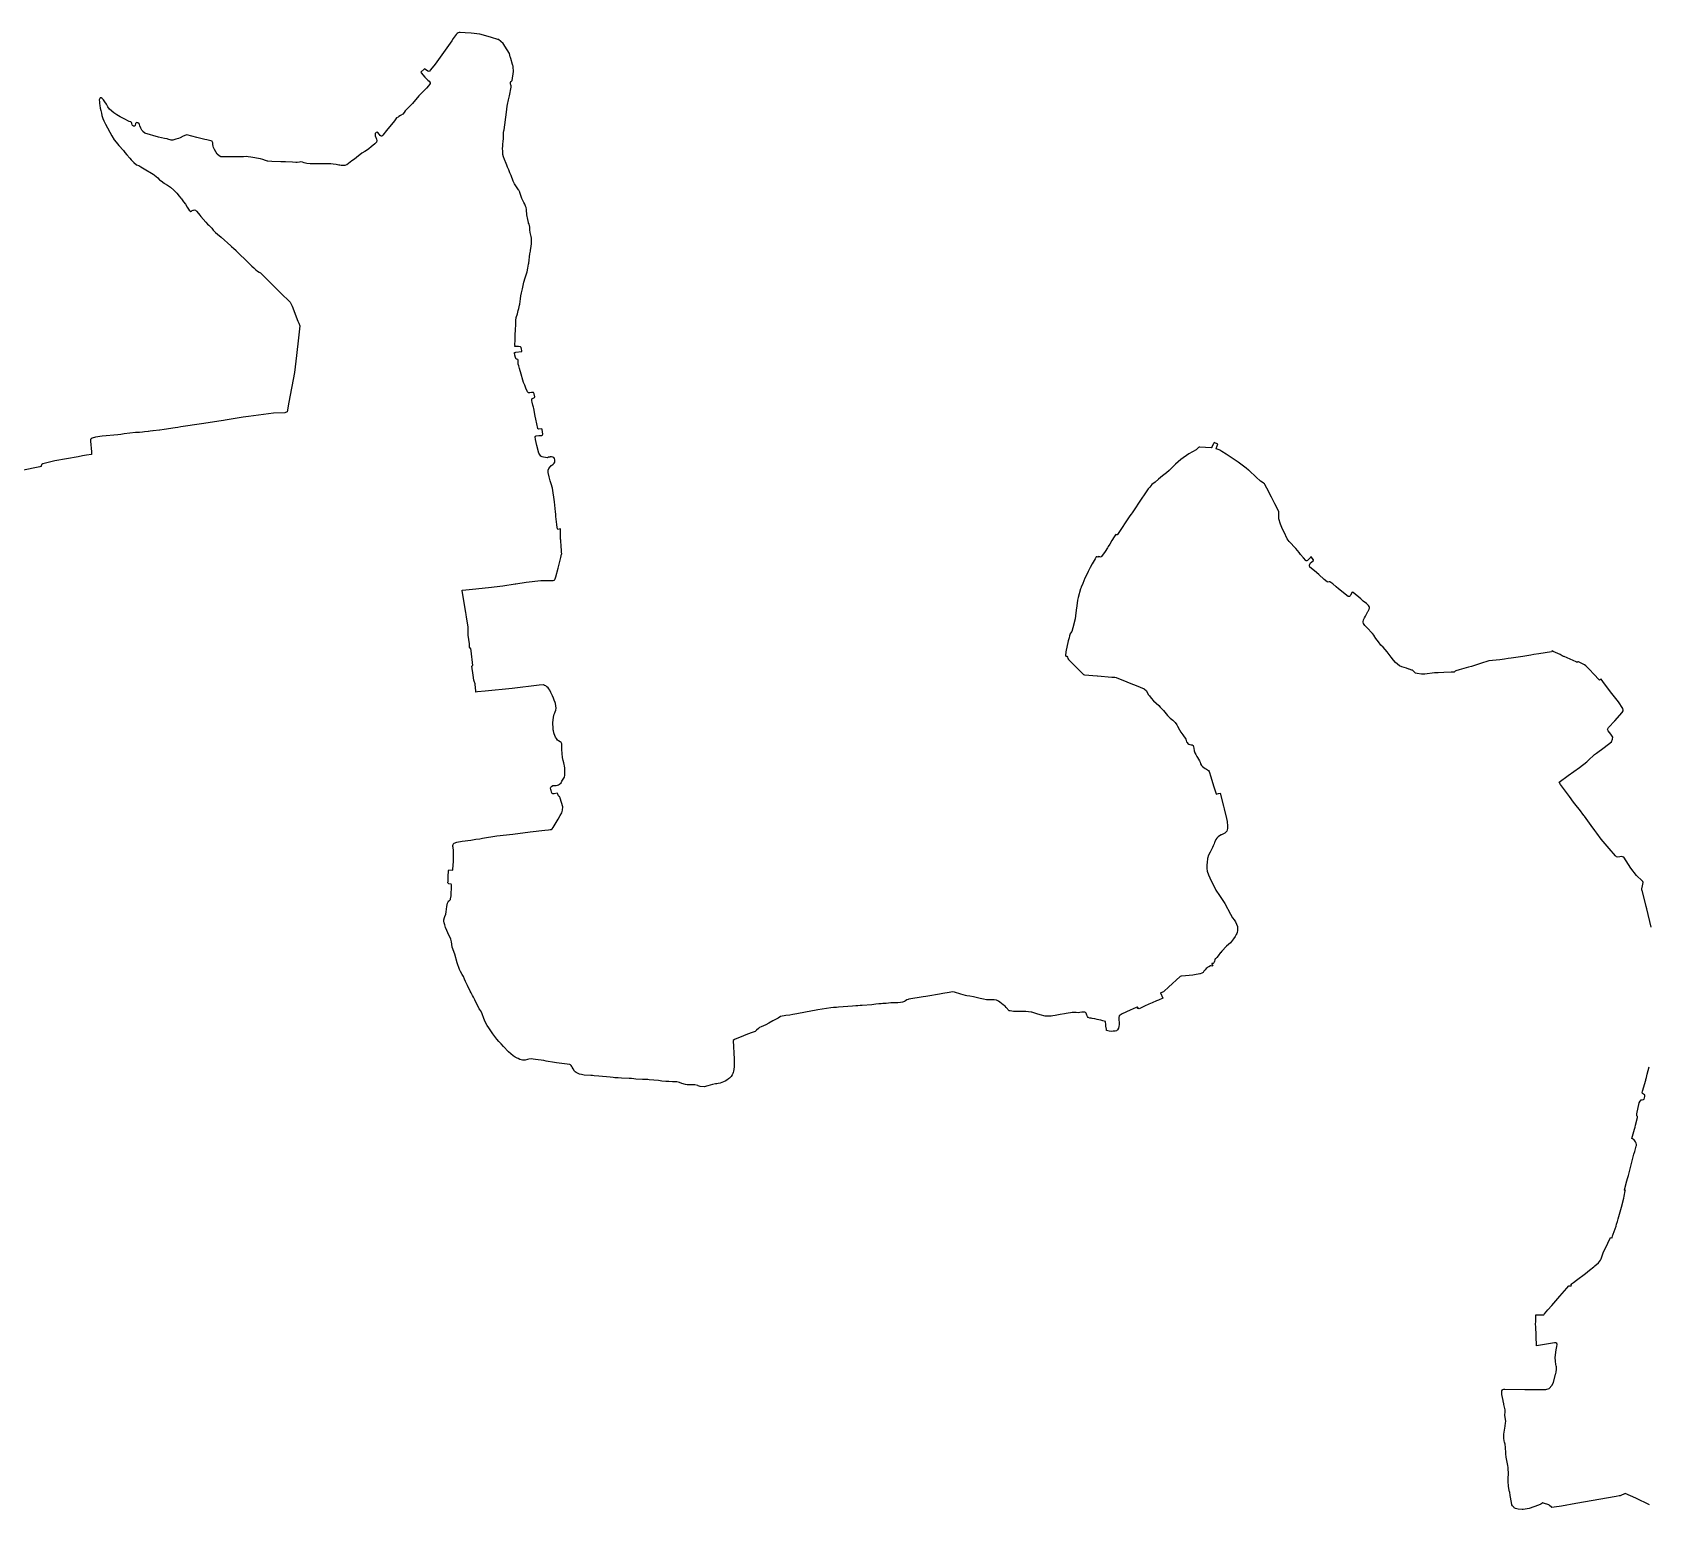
# Model space of a CAD drawing. Header units: inches. Extents: x 1341578 to 1502124, y 557203 to 748561.
# Drawn here: x 1484521 to 1487694, y 597571 to 600469 of the extents above; entities that cross this region are included whole.
import ezdxf

# ---------------------------------------------------------------- set-up
doc = ezdxf.new("R2010")
doc.units = ezdxf.units.IN
doc.header["$MEASUREMENT"] = 0
doc.layers.add('Zipcode', color=7, linetype='Continuous')

msp = doc.modelspace()

# ---------------------------------------------------------------- linework, layer by layer
at = {"layer": 'Zipcode'}
for points in [[(1487698.3, 598713.4), (1487689.7, 598749.6), (1487688.6, 598754.2), (1487686.6, 598762.6), (1487680.9, 598785.7), (1487680.1, 598786.2), (1487679.9, 598788.3), (1487680.1, 598788.8), (1487681.5, 598794.5), (1487682.9, 598801.3), (1487682.3, 598803), (1487680.7, 598804.3), (1487669.9, 598815.3), (1487658.7, 598829.5), (1487644.5, 598850.7), (1487642.2, 598851.7), (1487640.1, 598852), (1487637.1, 598851.5), (1487632.7, 598851.3), (1487630.7, 598851.6), (1487630.1, 598851.8), (1487629.5, 598852.1), (1487628.2, 598853.5), (1487615.7, 598867.7), (1487600.3, 598886.5), (1487591.6, 598898.3), (1487587.6, 598903.6), (1487580.5, 598913.1), (1487567.3, 598931.6), (1487566.4, 598932.7), (1487557.5, 598944.3), (1487553.9, 598949.1), (1487546.3, 598958.9), (1487538.1, 598970), (1487528.5, 598982.9), (1487524.4, 598988.4), (1487520.7, 598993.6), (1487517.6, 598997.9), (1487535.7, 599011.3), (1487557.8, 599027.2), (1487571.9, 599037.9), (1487577.7, 599043.5), (1487584.4, 599050.1), (1487587, 599052.4), (1487591, 599055.2), (1487606.5, 599066.3), (1487620.8, 599077.1), (1487622.3, 599082.3), (1487622.9, 599086.3), (1487622, 599088.4), (1487620.9, 599090.1), (1487619.1, 599092.4), (1487613.9, 599098.7), (1487613, 599101.3), (1487613.2, 599103), (1487613.9, 599104), (1487615, 599105.5), (1487627, 599118.5), (1487641.5, 599134.7), (1487643.4, 599137.9), (1487643.7, 599139.3), (1487642.7, 599142.4), (1487634, 599155.5), (1487618.6, 599175.4), (1487603.8, 599195.8), (1487600.3, 599199.9), (1487599.6, 599199.9), (1487599.1, 599199.5), (1487598, 599198.6), (1487597.3, 599198.5), (1487585, 599210.7), (1487577.8, 599218.3), (1487574.5, 599221.8), (1487570.4, 599226.2), (1487567.8, 599228.2), (1487556.9, 599233.5), (1487555.7, 599234.1), (1487554.6, 599234), (1487553.8, 599233.6), (1487552.7, 599233.5), (1487551.9, 599233.8), (1487551.2, 599234), (1487527.6, 599244.4), (1487526.6, 599244.9), (1487524, 599246.2), (1487519.6, 599248.3), (1487506.2, 599254.7), (1487504.2, 599255.7), (1487503.7, 599255), (1487503.1, 599253.6), (1487477.9, 599249.8), (1487468.1, 599248.3), (1487462.2, 599247.3), (1487446.6, 599244.9), (1487423.6, 599241.7), (1487417.5, 599240.7), (1487410.7, 599239.7), (1487401.2, 599238.2), (1487380.1, 599236), (1487363.8, 599230.9), (1487347.9, 599225.6), (1487345.8, 599225.1), (1487340.1, 599223.6), (1487321.6, 599218.8), (1487315.2, 599216.5), (1487313.6, 599215.9), (1487313.1, 599214.9), (1487312, 599214.2), (1487305.9, 599213.9), (1487291.3, 599213.2), (1487280.7, 599212.8), (1487274.4, 599212.6), (1487273.2, 599212.5), (1487254, 599209.9), (1487247.9, 599209.7), (1487239.1, 599211.4), (1487236.2, 599211.9), (1487234.3, 599213.5), (1487232.4, 599215.3), (1487229.9, 599217.6), (1487228.9, 599218.1), (1487223.4, 599219.9), (1487223.1, 599219.9), (1487218.2, 599221.5), (1487213.6, 599223.3), (1487208.8, 599224.7), (1487204.6, 599226.5), (1487200.8, 599229.4), (1487196.9, 599233.2), (1487193, 599237.2), (1487188, 599243.6), (1487184.3, 599248.3), (1487180.2, 599253.6), (1487176.1, 599258.2), (1487172.2, 599262.7), (1487168.2, 599267.1), (1487163, 599273.2), (1487158.3, 599279.9), (1487155.1, 599285.4), (1487155, 599285.6), (1487151.4, 599289.9), (1487149.7, 599291.7), (1487142.6, 599299.3), (1487136.3, 599305.6), (1487133.9, 599309.1), (1487133.3, 599312.1), (1487133.3, 599312.4), (1487133.3, 599312.6), (1487134.1, 599316.3), (1487135.7, 599320.3), (1487137.7, 599323.8), (1487142.7, 599333), (1487143, 599333.5), (1487145.2, 599337.2), (1487145.3, 599337.9), (1487145.4, 599339.4), (1487145.5, 599341.4), (1487145, 599342.5), (1487144, 599344.6), (1487139.5, 599348.4), (1487133.4, 599353.5), (1487128.7, 599357.5), (1487113.5, 599370.3), (1487111.4, 599371.1), (1487108.1, 599364.8), (1487107.7, 599363.9), (1487106.3, 599362.6), (1487105.5, 599362.5), (1487104.6, 599362.3), (1487103.7, 599362.5), (1487085.1, 599377.7), (1487080.4, 599381.6), (1487073.6, 599387.2), (1487067.5, 599391.4), (1487066.2, 599391.1), (1487064.6, 599390.6), (1487062.9, 599391.2), (1487056.9, 599395.5), (1487046.3, 599405.3), (1487037.5, 599412.4), (1487028.8, 599419.8), (1487028, 599422.5), (1487028, 599424.1), (1487028.3, 599425.8), (1487028.4, 599426), (1487028.9, 599427.2), (1487030.1, 599428.7), (1487035.6, 599433.2), (1487036, 599434.1), (1487035.9, 599434.3), (1487031, 599439.9), (1487030.8, 599440.1), (1487029.6, 599438.9), (1487024.3, 599433), (1487022.5, 599432.3), (1487022.5, 599432.3), (1487021.6, 599432.2), (1487020.5, 599432.8), (1487016.2, 599438), (1487010.5, 599445), (1487007.7, 599448.4), (1487000.9, 599456.8), (1486988.1, 599470.5), (1486984, 599475.8), (1486977.9, 599488.4), (1486975, 599494.7), (1486970.8, 599504.3), (1486967.8, 599514.8), (1486967.9, 599521.2), (1486968, 599525.1), (1486967.4, 599529.3), (1486959.6, 599544.1), (1486955.8, 599551.9), (1486953.3, 599557), (1486944.4, 599575.2), (1486940.2, 599582.1), (1486939.3, 599583.2), (1486937.8, 599584.8), (1486934.9, 599586.6), (1486931.5, 599588.7), (1486923, 599596.6), (1486909.5, 599609.5), (1486908.2, 599610.5), (1486903.5, 599614.2), (1486888.2, 599626), (1486864.6, 599641.5), (1486856, 599646.8), (1486852, 599649.2), (1486850.3, 599650.3), (1486844.5, 599651.8), (1486844.4, 599652.3), (1486844.5, 599652.6), (1486846.6, 599657.9), (1486848.1, 599660.9), (1486847.9, 599661.1), (1486840.8, 599664.6), (1486840.6, 599664.6), (1486839.4, 599662.1), (1486837.1, 599657.1), (1486836.3, 599655.3), (1486836, 599654.6), (1486834.8, 599653.8), (1486813, 599655.6), (1486811.7, 599655.5), (1486811.1, 599655.5), (1486809.9, 599654.6), (1486808, 599652.5), (1486805.4, 599650.2), (1486791.2, 599642.5), (1486775.3, 599631), (1486764.8, 599622.3), (1486752.4, 599609.3), (1486747.2, 599605.2), (1486742.1, 599601.1), (1486739.6, 599599.2), (1486731.7, 599592.3), (1486725.2, 599586.9), (1486718.7, 599581.8), (1486716.4, 599579.2), (1486714.3, 599576.8), (1486711.4, 599573.4), (1486705.8, 599565.8), (1486696.3, 599551.3), (1486682.2, 599530.5), (1486679.6, 599526.7), (1486677.9, 599524.2), (1486677.8, 599524.1), (1486675.3, 599520.4), (1486651.1, 599483.8), (1486650.2, 599483.5), (1486649.7, 599483.3), (1486647.8, 599483.7), (1486647.1, 599483.3), (1486644.6, 599479.2), (1486640.3, 599472.2), (1486635.8, 599465), (1486632.9, 599460.5), (1486631.4, 599458.1), (1486626.9, 599450.8), (1486619.6, 599440.9), (1486619, 599440.5), (1486617.5, 599439.7), (1486616.3, 599440), (1486615.1, 599440.4), (1486614.1, 599440.8), (1486613.5, 599440.7), (1486612.2, 599439.8), (1486611, 599440.2), (1486609.4, 599440.4), (1486607.3, 599436), (1486601.3, 599426.3), (1486597.7, 599419.3), (1486593.7, 599411.1), (1486590.9, 599405.4), (1486587.3, 599398.2), (1486583, 599388), (1486579.8, 599380.6), (1486579.6, 599380), (1486578.5, 599377.1), (1486573.7, 599360.7), (1486572.4, 599355.2), (1486571, 599344.2), (1486570.3, 599335.6), (1486568.8, 599324.6), (1486567.7, 599318.4), (1486563.4, 599300.9), (1486563.4, 599300.9), (1486561.5, 599293.5), (1486559.1, 599290.4), (1486558.4, 599289.8), (1486558.3, 599289.7), (1486558, 599289.3), (1486556.9, 599285), (1486556, 599281.5), (1486554.6, 599275.4), (1486549.7, 599253.8), (1486549, 599246.9), (1486549.4, 599245.5), (1486550.3, 599245.1), (1486551.2, 599245), (1486551.8, 599245), (1486553.1, 599243.6), (1486553.9, 599240.8), (1486554.9, 599238.5), (1486556.6, 599236.6), (1486584.6, 599209.6), (1486586.1, 599209), (1486611.4, 599206.6), (1486611.6, 599206.5), (1486639.7, 599204.3), (1486645.9, 599203.9), (1486648.7, 599203.2), (1486669.5, 599194.9), (1486677.4, 599191.7), (1486687.8, 599187.5), (1486703.4, 599181.2), (1486707.8, 599177.2), (1486711.4, 599170.4), (1486713.7, 599167.2), (1486717.2, 599162.7), (1486721.8, 599158), (1486732, 599148.4), (1486735, 599145.4), (1486739.6, 599140.9), (1486741.7, 599138.8), (1486749.4, 599129.1), (1486754.7, 599123.9), (1486759.7, 599119.5), (1486764.1, 599114.9), (1486767.6, 599110.3), (1486768.8, 599108.3), (1486772.6, 599101.1), (1486775.5, 599096.5), (1486779.2, 599091.3), (1486784.9, 599082.3), (1486785.6, 599079.6), (1486786.6, 599077.3), (1486787.9, 599075.7), (1486789.3, 599074.1), (1486790.9, 599072.9), (1486793.2, 599072.3), (1486795.8, 599071.6), (1486797.8, 599071.1), (1486799.5, 599069.9), (1486800.5, 599067.7), (1486800.9, 599064.5), (1486801.7, 599059.7), (1486803.1, 599055.9), (1486805.1, 599052.2), (1486807.1, 599048.6), (1486808.4, 599046.2), (1486811.9, 599039.7), (1486813.2, 599037.2), (1486814.3, 599033.8), (1486816.1, 599031), (1486818, 599028.8), (1486820.5, 599026.8), (1486823.2, 599024.8), (1486825.8, 599023.3), (1486827.5, 599022.6), (1486829.8, 599021), (1486830.7, 599019.1), (1486834.2, 599008.6), (1486839.8, 598990.9), (1486841.7, 598985), (1486844.9, 598975.1), (1486845, 598974.7), (1486849.2, 598975.6), (1486852.7, 598976.5), (1486859.1, 598951.2), (1486860.4, 598946), (1486865, 598926.6), (1486866.3, 598921.2), (1486866.5, 598920), (1486867.3, 598912.2), (1486866.7, 598907.2), (1486866.1, 598904.6), (1486865.5, 598902), (1486863.8, 598899.8), (1486862, 598898.2), (1486857.7, 598896.2), (1486855, 598895), (1486854.6, 598894.8), (1486851.4, 598893.1), (1486848.8, 598890.9), (1486845.9, 598888), (1486844.1, 598885.5), (1486841.9, 598880.9), (1486841.4, 598879.6), (1486840.5, 598877.2), (1486838.9, 598873.1), (1486837.6, 598869.9), (1486836.8, 598868.4), (1486832.7, 598860.7), (1486829.9, 598854.6), (1486828, 598848.1), (1486826.9, 598840.6), (1486826.5, 598835.7), (1486826.4, 598829), (1486827.4, 598823.5), (1486829.4, 598816.4), (1486832, 598810.4), (1486844, 598786), (1486851.1, 598775.6), (1486861.6, 598760.2), (1486872.7, 598739.4), (1486877, 598731.9), (1486880.2, 598728.2), (1486882.8, 598723.8), (1486884.6, 598719.3), (1486886.3, 598715.1), (1486886.9, 598710.7), (1486886.9, 598710.1), (1486886.8, 598707.1), (1486886, 598703.3), (1486885, 598701.1), (1486884.2, 598699.4), (1486882.3, 598695.5), (1486879, 598690.8), (1486872.6, 598683), (1486864.7, 598676.1), (1486855.8, 598666.4), (1486853.8, 598664.1), (1486853.7, 598664), (1486853.5, 598663.8), (1486848.4, 598657.2), (1486846.3, 598654.2), (1486844.6, 598652.7), (1486843.4, 598651.7), (1486843.1, 598651.5), (1486842.3, 598650.3), (1486841.9, 598649.6), (1486841.6, 598647.2), (1486840.9, 598645.3), (1486840.2, 598644), (1486838.8, 598642.4), (1486837.5, 598642.2), (1486836.5, 598642.4), (1486836.3, 598642.4), (1486836.3, 598642.1), (1486836.1, 598640.9), (1486837.8, 598639.5), (1486838.2, 598638.8), (1486837.3, 598637.6), (1486836.2, 598637.4), (1486834.9, 598637.7), (1486833.8, 598637.6), (1486830.5, 598635.9), (1486830.4, 598635.8), (1486828.5, 598634.9), (1486826.9, 598633.8), (1486825.2, 598632.5), (1486822.9, 598629.7), (1486820.8, 598627.5), (1486818.9, 598625), (1486816.5, 598623.2), (1486813.4, 598622.2), (1486812.4, 598622), (1486809.5, 598621.3), (1486805.3, 598620.6), (1486798.8, 598619.7), (1486784.5, 598618.5), (1486777, 598617.3), (1486775.9, 598617.2), (1486774.3, 598616.7), (1486751.3, 598596.2), (1486743, 598587.8), (1486741.3, 598587.1), (1486736.1, 598585.1), (1486735.8, 598585), (1486739.8, 598574.2), (1486731.5, 598570.6), (1486727.5, 598569), (1486719.4, 598565.5), (1486712.9, 598562.8), (1486704, 598558.4), (1486700.1, 598556.5), (1486693.6, 598553.2), (1486692.2, 598554.4), (1486691.8, 598554.9), (1486690.6, 598554.2), (1486690.3, 598554.7), (1486691.4, 598555.5), (1486690.6, 598556.7), (1486689.5, 598557), (1486687.7, 598556.1), (1486676.2, 598550.6), (1486660.4, 598543.8), (1486654.4, 598539.6), (1486653.5, 598536.7), (1486653.4, 598536.2), (1486653.8, 598531.9), (1486654.2, 598526.5), (1486654.1, 598522.6), (1486653.8, 598519), (1486653.3, 598515.7), (1486651.4, 598512.3), (1486649.6, 598510.8), (1486649.1, 598510.3), (1486646.6, 598509.6), (1486642.9, 598509.3), (1486638.4, 598509.2), (1486634.6, 598509.8), (1486629.6, 598511.1), (1486629.4, 598511.2), (1486629.2, 598513.3), (1486628.4, 598519.3), (1486627.9, 598524), (1486627.9, 598524), (1486627.7, 598526.5), (1486627.3, 598528.9), (1486622.1, 598530.2), (1486618.1, 598531.1), (1486614.6, 598531.8), (1486611.4, 598532.7), (1486606.4, 598533.7), (1486601.3, 598534.5), (1486599.3, 598534.8), (1486596.7, 598535.1), (1486593.5, 598536.6), (1486593.4, 598536.7), (1486592.1, 598538.5), (1486591.2, 598540.7), (1486590.3, 598543.1), (1486589.5, 598545), (1486588.5, 598546.2), (1486587.3, 598546.7), (1486587, 598546.8), (1486581.2, 598546.8), (1486577.2, 598546.3), (1486574.7, 598545.9), (1486569.7, 598546.2), (1486566.1, 598546.4), (1486562.4, 598546), (1486558.6, 598545.6), (1486554.6, 598544.8), (1486550.1, 598544), (1486547.4, 598543.6), (1486538.3, 598542.2), (1486529, 598540.5), (1486524.4, 598539.8), (1486520.9, 598539.2), (1486516.3, 598539), (1486511.9, 598539.2), (1486508.9, 598539.3), (1486499.3, 598541.6), (1486492.8, 598543.6), (1486482.8, 598546.8), (1486481.7, 598547.1), (1486471.5, 598548.1), (1486467.9, 598548.1), (1486462.6, 598548.1), (1486461.9, 598548.1), (1486447.2, 598548.2), (1486440.3, 598549.5), (1486438.3, 598549.8), (1486432.6, 598556.3), (1486430.5, 598558.6), (1486426.4, 598561.5), (1486423.5, 598564.1), (1486420.4, 598566.7), (1486417.7, 598568.7), (1486413.9, 598570.2), (1486408.8, 598570.9), (1486404.3, 598571), (1486398.9, 598571.2), (1486394.3, 598571.3), (1486394.3, 598571.4), (1486388.3, 598572.2), (1486381.8, 598573.4), (1486379.1, 598574.1), (1486368.7, 598576.8), (1486361.2, 598578.1), (1486355.5, 598579.2), (1486352.6, 598579.9), (1486343.5, 598581.9), (1486331.3, 598586.2), (1486331.1, 598586.3), (1486327.2, 598586.5), (1486323.7, 598586.3), (1486320.7, 598585.8), (1486308.5, 598583.6), (1486301.7, 598582.5), (1486278.9, 598578.5), (1486274.9, 598577.7), (1486269.7, 598576.8), (1486241.7, 598572.5), (1486240.3, 598571.9), (1486237.9, 598571), (1486234.9, 598569.4), (1486232.8, 598568.1), (1486229.1, 598566.6), (1486225.3, 598565.8), (1486219.9, 598565.2), (1486212.8, 598565.2), (1486211.8, 598565.1), (1486206.2, 598564.9), (1486202, 598564.7), (1486197.3, 598564.2), (1486193.7, 598563.9), (1486190.5, 598563.6), (1486187.1, 598563.5), (1486186.8, 598563.5), (1486182.9, 598563.3), (1486176.7, 598562.6), (1486169.1, 598561.5), (1486150.3, 598560), (1486146.3, 598559.7), (1486141.5, 598559.5), (1486137.8, 598559.2), (1486131.2, 598558.5), (1486131, 598558.4), (1486103.6, 598556.5), (1486099.5, 598556.3), (1486093.6, 598556), (1486088.2, 598555.3), (1486062.9, 598551.5), (1486056.5, 598550.3), (1486052.4, 598549.5), (1486021.5, 598543.5), (1486014, 598542.3), (1486008.3, 598541.3), (1485999.9, 598540.2), (1485989.6, 598538.3), (1485985.1, 598535.1), (1485974.8, 598529.9), (1485966.8, 598525), (1485960.7, 598522), (1485951.8, 598517.9), (1485948.8, 598516.5), (1485946.4, 598514.7), (1485942.8, 598511.8), (1485939.7, 598509.1), (1485936.2, 598507.7), (1485932.4, 598506.1), (1485921.8, 598502.1), (1485916.8, 598500.2), (1485899.3, 598493.5), (1485896.8, 598491.6), (1485898.9, 598455), (1485898.8, 598440.6), (1485898.1, 598434.5), (1485897.7, 598431.2), (1485896.9, 598428.3), (1485896.2, 598426.7), (1485895, 598424.2), (1485892.8, 598421), (1485889.4, 598417.6), (1485887.5, 598416), (1485884.4, 598413.6), (1485881.1, 598411.3), (1485871.5, 598407.9), (1485867.6, 598406.9), (1485864.8, 598406.6), (1485862, 598406.3), (1485856.2, 598405.1), (1485851.6, 598403.6), (1485847.1, 598402.1), (1485840, 598400.7), (1485832, 598401), (1485828.3, 598402.6), (1485827.4, 598402.9), (1485821.9, 598404.3), (1485816.6, 598404.4), (1485806.7, 598404.4), (1485803.3, 598405), (1485796, 598407.1), (1485791.2, 598408.9), (1485786, 598409.9), (1485780.6, 598410.3), (1485777.5, 598410.5), (1485770.9, 598410.8), (1485764.8, 598411), (1485757, 598411.8), (1485750.1, 598412.6), (1485732.3, 598414.3), (1485729.1, 598414.6), (1485723.7, 598415), (1485719, 598415.1), (1485705.7, 598415.6), (1485701.7, 598416), (1485697, 598416.6), (1485693, 598417), (1485677.9, 598417.4), (1485671.1, 598417.8), (1485670.2, 598417.9), (1485668, 598417.9), (1485664.7, 598418.2), (1485661.2, 598418.6), (1485655.5, 598419.4), (1485633.5, 598421.1), (1485623.8, 598422.3), (1485620.9, 598422.5), (1485617.3, 598422.7), (1485604.6, 598423.6), (1485599.4, 598424.7), (1485595.3, 598425.5), (1485588.5, 598428.7), (1485586.8, 598429.8), (1485585.4, 598431.4), (1485582.9, 598435.9), (1485581.2, 598439.3), (1485580.4, 598440.4), (1485578.9, 598442.4), (1485577.7, 598443.4), (1485576, 598444), (1485550.1, 598447.8), (1485546.3, 598448.4), (1485530, 598451), (1485525.3, 598451.8), (1485509.1, 598453.8), (1485504.2, 598454.6), (1485500.1, 598455.1), (1485496.1, 598454.8), (1485493, 598454.1), (1485488.8, 598452.8), (1485483.7, 598452.6), (1485480.7, 598453.3), (1485477.9, 598454.2), (1485474.7, 598455.7), (1485472.7, 598456.7), (1485469, 598458.6), (1485465, 598461.5), (1485460.4, 598464.9), (1485455.7, 598469.1), (1485446.2, 598479.3), (1485441.3, 598484.5), (1485437, 598489.1), (1485433, 598493.8), (1485429.2, 598499.3), (1485425.4, 598504.4), (1485417.4, 598516.1), (1485413.8, 598520.8), (1485410.2, 598528.1), (1485407.7, 598534.7), (1485404.3, 598543.3), (1485401.7, 598549.2), (1485398.4, 598553.4), (1485389.8, 598570.9), (1485387.1, 598576.6), (1485385.6, 598579.5), (1485382.5, 598584.7), (1485380.6, 598588), (1485375.2, 598599.3), (1485371.6, 598607), (1485369.8, 598611.9), (1485367.5, 598616.9), (1485365.1, 598621.1), (1485361.8, 598626.4), (1485359.6, 598630.7), (1485355, 598643.9), (1485350.3, 598660.7), (1485345.7, 598674.5), (1485344.7, 598680.3), (1485343.9, 598684.7), (1485342.8, 598689.8), (1485336.6, 598702.4), (1485334.9, 598707.2), (1485332.6, 598713), (1485330.7, 598718), (1485329.4, 598722), (1485329, 598725.7), (1485329.2, 598728.2), (1485330.4, 598732.4), (1485331.2, 598734.6), (1485332.7, 598739.4), (1485333.4, 598743.7), (1485335.2, 598754.4), (1485336.5, 598760.9), (1485337.5, 598763.4), (1485338.6, 598765), (1485339.5, 598765.5), (1485340, 598765.8), (1485341, 598766.4), (1485342, 598768), (1485342.2, 598769.3), (1485343.2, 598774.8), (1485344.2, 598794.5), (1485344.1, 598796.9), (1485344.1, 598797), (1485343.5, 598797.7), (1485339, 598798.7), (1485338, 598799.1), (1485337.4, 598800.1), (1485337.1, 598800.7), (1485337.3, 598804.2), (1485337.6, 598809.5), (1485337.8, 598812.5), (1485338.5, 598824.5), (1485338.6, 598825.9), (1485338.6, 598825.9), (1485346.4, 598825.2), (1485347, 598826.5), (1485347.8, 598843.2), (1485348, 598866), (1485347.5, 598867.3), (1485347.1, 598870), (1485346.9, 598871.9), (1485346.9, 598874), (1485347.1, 598875.5), (1485347.9, 598877.2), (1485348.9, 598878.5), (1485349.3, 598878.6), (1485354.4, 598880.2), (1485365, 598882.4), (1485382, 598884.4), (1485392, 598886), (1485399.9, 598887.2), (1485404.8, 598888), (1485433.3, 598892.6), (1485464.5, 598896.3), (1485498.7, 598900.6), (1485527.5, 598903.9), (1485534.6, 598904.6), (1485537.7, 598905.1), (1485539.9, 598905.5), (1485541.4, 598906.4), (1485543.5, 598909.4), (1485553.2, 598925.7), (1485557.4, 598932.7), (1485560.7, 598938.2), (1485562.2, 598943.2), (1485562.5, 598949.6), (1485557.6, 598966.7), (1485557.4, 598967.1), (1485556.4, 598968.6), (1485555.7, 598969.7), (1485555.1, 598970.3), (1485553.8, 598971.6), (1485552.5, 598974.4), (1485552, 598975.7), (1485551.9, 598975.7), (1485551.3, 598976.3), (1485545.5, 598975.5), (1485543.2, 598975.1), (1485541.5, 598976), (1485541.5, 598976.1), (1485540.5, 598978.2), (1485539.5, 598982.2), (1485539.3, 598982.8), (1485538.6, 598986.7), (1485538.8, 598988.1), (1485540.2, 598989.8), (1485543.2, 598991.4), (1485549.2, 598991.9), (1485552.1, 598992.4), (1485554.2, 598993.2), (1485556.2, 598994.2), (1485559, 598996.8), (1485560.7, 598999.9), (1485566.1, 599007.7), (1485566.5, 599011.7), (1485566.7, 599015.3), (1485566.7, 599015.5), (1485566.8, 599020.3), (1485566.8, 599021.2), (1485566.6, 599025.6), (1485565.6, 599030), (1485565.1, 599032.7), (1485564.5, 599035.8), (1485563.2, 599040.4), (1485561.8, 599046.8), (1485560.7, 599062.1), (1485560.6, 599065.1), (1485560.5, 599070.8), (1485560.3, 599073.6), (1485559.5, 599076.1), (1485557.4, 599077.3), (1485554.2, 599079.1), (1485551.9, 599080.8), (1485549.9, 599083.5), (1485548.2, 599086.7), (1485545.7, 599092.7), (1485545.2, 599094.8), (1485544, 599099.7), (1485543.9, 599100.2), (1485543.5, 599103.7), (1485543.1, 599114.4), (1485544.1, 599125.4), (1485545.6, 599131.7), (1485546.7, 599134.4), (1485547.5, 599136.3), (1485548.7, 599139.5), (1485549.4, 599143), (1485549.1, 599148), (1485548, 599152.5), (1485547.6, 599154.2), (1485545.8, 599159), (1485544.1, 599163.1), (1485542.3, 599167.4), (1485539.3, 599174.1), (1485537.1, 599178.5), (1485535.3, 599181), (1485533.5, 599183.1), (1485531.4, 599185.3), (1485529.4, 599186.8), (1485526.9, 599188), (1485524.4, 599189), (1485515.8, 599188.3), (1485462.9, 599181.6), (1485410, 599176.6), (1485395, 599175.1), (1485392.1, 599174.9), (1485391.8, 599177.4), (1485390.8, 599189.4), (1485390.7, 599189.8), (1485390.4, 599191.2), (1485388.3, 599196.3), (1485387.7, 599198.2), (1485386.3, 599207.9), (1485384.1, 599225.7), (1485384.6, 599226.6), (1485385.9, 599227.3), (1485382.9, 599255.8), (1485382, 599260.1), (1485381.7, 599260.4), (1485380.8, 599261.2), (1485379.7, 599263.1), (1485379.2, 599269.3), (1485377.1, 599286.6), (1485376.8, 599289.4), (1485376.8, 599293.7), (1485377, 599297.4), (1485376.5, 599302.7), (1485373.4, 599321.8), (1485372.6, 599327.1), (1485372, 599331), (1485365.2, 599373.7), (1485365.3, 599374.2), (1485365.3, 599374.6), (1485365.8, 599374.7), (1485385, 599376.5), (1485416.4, 599380.2), (1485445, 599383.5), (1485469.3, 599387.4), (1485470.2, 599387.5), (1485490.7, 599390.4), (1485519.1, 599393.8), (1485526.8, 599393.8), (1485543.8, 599393.9), (1485546, 599394.1), (1485546.5, 599394.8), (1485547, 599395.7), (1485547.1, 599396), (1485547.5, 599397.3), (1485548.6, 599401.1), (1485553.4, 599418.1), (1485554.6, 599423.5), (1485558.5, 599439.1), (1485560.1, 599445.5), (1485560.3, 599446), (1485560.1, 599449.4), (1485559, 599464.5), (1485558.7, 599468.1), (1485558.4, 599472.7), (1485558.3, 599474.6), (1485558.1, 599494.9), (1485552.6, 599494), (1485552.3, 599495.4), (1485550.9, 599502), (1485550.6, 599503.9), (1485549.1, 599519.4), (1485548.7, 599523.9), (1485548.2, 599528.6), (1485546.3, 599548.2), (1485542.5, 599575.1), (1485539.5, 599583.3), (1485537.8, 599589.1), (1485535.8, 599597.1), (1485533.6, 599605.6), (1485533.6, 599609.9), (1485534.9, 599613.5), (1485537.4, 599616.9), (1485539.9, 599619.1), (1485540, 599619.2), (1485543.5, 599622.1), (1485545.3, 599624.1), (1485546.6, 599626.2), (1485547.1, 599628.6), (1485547, 599630.6), (1485546.2, 599632.9), (1485544.7, 599635), (1485542.8, 599635.8), (1485540.3, 599636.2), (1485537.5, 599636.1), (1485537.1, 599636), (1485534.7, 599635.4), (1485532.2, 599634.3), (1485524.4, 599635.7), (1485521.9, 599636.5), (1485519.7, 599637.6), (1485517.8, 599639.5), (1485515.7, 599643.4), (1485511.4, 599658.9), (1485508.7, 599670.6), (1485508.2, 599675.9), (1485508, 599676.3), (1485508, 599676.5), (1485508.8, 599676.7), (1485509.3, 599677.2), (1485510.1, 599677.6), (1485515.3, 599678), (1485521.2, 599678.5), (1485522.7, 599679.1), (1485522.9, 599679.4), (1485523.1, 599680.7), (1485522.2, 599689.9), (1485521.5, 599691), (1485521.5, 599691), (1485515.7, 599690.8), (1485514.2, 599691.2), (1485513.7, 599691.4), (1485513.6, 599691.8), (1485513.6, 599692), (1485509.7, 599710), (1485508.3, 599716.1), (1485505.4, 599731.1), (1485504.9, 599733.5), (1485504, 599737.8), (1485502.6, 599743.3), (1485501.8, 599746.4), (1485501.8, 599749), (1485501.8, 599750.4), (1485506.7, 599752.6), (1485507.9, 599753.8), (1485506.2, 599760.2), (1485505, 599762.8), (1485501.2, 599762.3), (1485497.7, 599761.8), (1485497.2, 599761.9), (1485495.1, 599762.1), (1485493.1, 599764), (1485490.2, 599770.8), (1485487.7, 599777), (1485485.5, 599782.1), (1485479.2, 599803.3), (1485478.7, 599805.2), (1485477.7, 599809.7), (1485476, 599814.9), (1485474.9, 599818.1), (1485474.9, 599818.4), (1485475, 599825.9), (1485474.1, 599827.5), (1485474.1, 599827.6), (1485472.5, 599828.2), (1485470.7, 599827.9), (1485469.8, 599831.2), (1485468.4, 599836.1), (1485467.9, 599839.5), (1485467.5, 599841), (1485469.7, 599841.3), (1485470.6, 599841.7), (1485481.4, 599842.9), (1485482.3, 599843), (1485482.3, 599843.3), (1485482.2, 599844.8), (1485481.6, 599847.9), (1485480.6, 599851), (1485479.6, 599852.2), (1485475.3, 599852.6), (1485474.8, 599852.6), (1485473.9, 599852.7), (1485470.9, 599852.5), (1485469.7, 599853), (1485468.5, 599852.8), (1485468.4, 599853.3), (1485469.1, 599853.5), (1485468.5, 599855.3), (1485468.6, 599858.5), (1485468.7, 599862.7), (1485469.3, 599878), (1485469.6, 599883.1), (1485469.9, 599887.6), (1485470.2, 599893.7), (1485470.1, 599897.8), (1485470.4, 599904.1), (1485471.3, 599909.7), (1485473.6, 599917.1), (1485475, 599923.2), (1485475.9, 599927.1), (1485476.6, 599930.6), (1485477.6, 599933.8), (1485478.3, 599935.6), (1485479, 599940.9), (1485479.5, 599946.5), (1485480.4, 599952.1), (1485481.4, 599958.4), (1485483.1, 599966.2), (1485486.1, 599979.3), (1485486.5, 599981.3), (1485488, 599985.8), (1485492.5, 599999.5), (1485494.2, 600006.5), (1485495.5, 600014.5), (1485495.7, 600016.5), (1485498.1, 600034.5), (1485498.9, 600040.1), (1485500, 600047), (1485500.2, 600048.6), (1485500.6, 600051.3), (1485500.8, 600052.6), (1485501.4, 600062.3), (1485501.1, 600065.6), (1485500.1, 600068.7), (1485498.4, 600076.4), (1485498, 600081.9), (1485497.9, 600087), (1485497.2, 600090.4), (1485496.4, 600092.8), (1485495.4, 600094.5), (1485495.1, 600096.1), (1485493.9, 600101.9), (1485492, 600111.2), (1485491.7, 600114.6), (1485491.4, 600117.7), (1485491.4, 600121.4), (1485490.7, 600125.3), (1485489.3, 600128.2), (1485487.7, 600132), (1485485.8, 600135.6), (1485484.1, 600139.3), (1485482.4, 600142.9), (1485478.3, 600155.2), (1485478, 600155.9), (1485476.2, 600159.2), (1485475.6, 600160.3), (1485472.8, 600164.2), (1485470.1, 600168), (1485467.6, 600172.1), (1485465.1, 600177.1), (1485461, 600188.3), (1485458.8, 600193.5), (1485456.3, 600199.4), (1485455.7, 600200.7), (1485454, 600204.7), (1485452.6, 600208.6), (1485451.2, 600212), (1485448.3, 600219.5), (1485446.1, 600225), (1485444.7, 600229.2), (1485444.7, 600231.2), (1485444.6, 600235.4), (1485444.4, 600241.6), (1485444.5, 600245.2), (1485444.7, 600249.7), (1485445.2, 600254.8), (1485446.3, 600260.9), (1485446.3, 600267.2), (1485446.4, 600272.7), (1485446.9, 600275.8), (1485447.3, 600278.1), (1485451.8, 600312.5), (1485453.5, 600324), (1485454, 600327.5), (1485455.9, 600336.6), (1485457, 600342.2), (1485457.7, 600344.3), (1485461.1, 600361.4), (1485461.2, 600362.5), (1485461.4, 600364.9), (1485460.4, 600365.3), (1485459.7, 600368.5), (1485459.6, 600371), (1485460.7, 600372.9), (1485461.6, 600373.4), (1485462.6, 600373.8), (1485463, 600374.9), (1485465.5, 600392.6), (1485465, 600401.2), (1485465, 600402.6), (1485464.5, 600404.3), (1485464, 600406), (1485460.4, 600417.8), (1485459.9, 600419.8), (1485459.5, 600421.4), (1485457.6, 600427.6), (1485453, 600435.1), (1485445.5, 600447.2), (1485436.2, 600454.9), (1485434.9, 600455.3), (1485422.5, 600459.1), (1485416.1, 600461.1), (1485399.5, 600465.7), (1485382.4, 600467.3), (1485370.6, 600468.5), (1485360.8, 600469.1), (1485358.8, 600469), (1485357.4, 600468.5), (1485355, 600466.9), (1485353.3, 600465.1), (1485347.6, 600456.8), (1485344.7, 600452.7), (1485341.5, 600447.9), (1485331.7, 600433.9), (1485312, 600407), (1485302.6, 600395.5), (1485300.6, 600393.2), (1485299.1, 600392.5), (1485297.5, 600392.9), (1485293, 600396.4), (1485291.2, 600397.6), (1485283.6, 600391.1), (1485284.6, 600390), (1485292, 600381.3), (1485292.6, 600380.5), (1485295.5, 600377.5), (1485297.9, 600375.5), (1485300, 600373.5), (1485301.8, 600371.1), (1485301.9, 600370.6), (1485301.9, 600369.6), (1485302, 600369.1), (1485300.9, 600366.9), (1485299, 600364.5), (1485295.3, 600359.8), (1485295.1, 600359.6), (1485279.8, 600344.6), (1485267.4, 600329.6), (1485265.6, 600327.7), (1485261.7, 600323.8), (1485253.1, 600314.9), (1485251.5, 600311.7), (1485248.8, 600308.6), (1485244.2, 600305.8), (1485240.8, 600303.9), (1485239.1, 600302.9), (1485236.4, 600301.4), (1485232.1, 600295.7), (1485216.3, 600276.6), (1485209.3, 600267.4), (1485207.3, 600265.3), (1485206.6, 600265.3), (1485206.2, 600265.3), (1485204.4, 600267), (1485202.3, 600269.4), (1485199.2, 600272.7), (1485197.9, 600273.5), (1485196.2, 600272.4), (1485194.4, 600270.4), (1485194, 600266.3), (1485195.6, 600263.1), (1485196.3, 600261.4), (1485196.9, 600259.8), (1485197.5, 600257.2), (1485196.7, 600253.6), (1485193.3, 600250.5), (1485186.5, 600244.3), (1485181.7, 600240.5), (1485177.3, 600237.3), (1485173.7, 600235.3), (1485168.1, 600232.3), (1485157.5, 600223.8), (1485153.4, 600220.5), (1485148.8, 600217), (1485142.1, 600212.1), (1485138.4, 600209.5), (1485138.2, 600209.4), (1485135, 600207.7), (1485127.5, 600207.9), (1485124.9, 600208.5), (1485122.7, 600208.8), (1485118, 600209.8), (1485112.1, 600210.5), (1485107, 600211), (1485074, 600211.2), (1485067, 600211.2), (1485060.4, 600212), (1485054.8, 600213.2), (1485051.5, 600214.5), (1485048.2, 600214.9), (1485045.8, 600214.3), (1485041.4, 600213.9), (1485038.3, 600214), (1485032.1, 600214.3), (1485018.5, 600214.8), (1485013.9, 600215.2), (1485009, 600215.4), (1484991.7, 600215.7), (1484983.9, 600216.4), (1484982.7, 600216.7), (1484979.1, 600217.7), (1484973.5, 600219.4), (1484969.1, 600220.7), (1484950.1, 600224), (1484945.1, 600225.1), (1484941.5, 600225.5), (1484935.9, 600225.2), (1484931.7, 600224.6), (1484918.3, 600224.6), (1484911.7, 600224.6), (1484905.9, 600224.6), (1484900.9, 600224.6), (1484895.8, 600224.7), (1484891.5, 600225.2), (1484887.8, 600227), (1484884.4, 600230.2), (1484879, 600239), (1484877.2, 600243), (1484876.2, 600246), (1484875.6, 600249.4), (1484875.5, 600252.3), (1484874.4, 600255.3), (1484874.4, 600255.4), (1484864, 600258), (1484860, 600259), (1484844.1, 600263.1), (1484824.6, 600268.1), (1484822.9, 600267.7), (1484817.7, 600265.2), (1484811.7, 600262.4), (1484808.1, 600261.2), (1484803.2, 600259.5), (1484797.4, 600257.6), (1484793.8, 600257.5), (1484787.4, 600259.7), (1484786, 600259.9), (1484781, 600260.7), (1484769.2, 600263.3), (1484742, 600271.5), (1484738.4, 600274.6), (1484737.6, 600275.8), (1484736.3, 600277.4), (1484734.1, 600281.2), (1484732.4, 600286), (1484731.5, 600288.5), (1484731.1, 600289.6), (1484728.8, 600291.8), (1484726.2, 600292.5), (1484724.2, 600290.6), (1484723, 600286.7), (1484721.8, 600285.1), (1484720.1, 600284.9), (1484719.1, 600285.4), (1484718.3, 600286.5), (1484717.4, 600288), (1484716.6, 600290.1), (1484715.9, 600292), (1484714.9, 600293.4), (1484711.6, 600294.5), (1484701.8, 600299.3), (1484693.8, 600303.4), (1484687.4, 600307), (1484681.4, 600311.3), (1484673.1, 600318.3), (1484669.4, 600322.9), (1484666.7, 600328), (1484664, 600332.9), (1484661.4, 600336.8), (1484658.5, 600339.5), (1484656.6, 600340.4), (1484654.4, 600340.6), (1484653.6, 600339.4), (1484652.9, 600336.9), (1484653.1, 600333.1), (1484653.3, 600329.6), (1484653.8, 600325.6), (1484654.5, 600320.4), (1484655.7, 600315.5), (1484657.1, 600310.8), (1484658.1, 600306.3), (1484660, 600300.1), (1484662, 600295.3), (1484665.3, 600289.1), (1484669, 600281.9), (1484673.3, 600273.1), (1484677.4, 600265.9), (1484682.2, 600258.5), (1484686, 600253.5), (1484691.5, 600247.1), (1484700.3, 600237.4), (1484703.3, 600233.7), (1484707.2, 600228.8), (1484712.6, 600222.2), (1484715.7, 600218.9), (1484720.8, 600213.9), (1484726.1, 600209), (1484730.3, 600207.7), (1484734.7, 600205.3), (1484741.1, 600201.5), (1484758.7, 600191.2), (1484760.3, 600189.7), (1484760.9, 600189.2), (1484764.4, 600186.4), (1484767.8, 600183.4), (1484770.3, 600180.6), (1484771.2, 600179.9), (1484774.1, 600177.6), (1484780.5, 600173), (1484781.1, 600172.6), (1484787, 600169), (1484792.4, 600165.4), (1484799.4, 600159.2), (1484804.9, 600153.6), (1484809.9, 600147.5), (1484813, 600143.8), (1484814, 600142.7), (1484818.3, 600136.9), (1484821.8, 600131.8), (1484825.6, 600126.1), (1484829.5, 600120.4), (1484832.8, 600117.8), (1484833.9, 600118.6), (1484835, 600119.4), (1484835, 600119.5), (1484835.4, 600119.7), (1484837, 600120.5), (1484837.6, 600120.6), (1484839.4, 600121), (1484841.8, 600120.1), (1484843.9, 600118.5), (1484847.5, 600113.8), (1484849.9, 600110.7), (1484851.9, 600107.8), (1484861.8, 600097), (1484865.3, 600093.1), (1484867.6, 600090.9), (1484873.6, 600084.9), (1484873.8, 600084.7), (1484876.6, 600081.3), (1484881.2, 600076.6), (1484885.1, 600073.3), (1484891.8, 600067.3), (1484911, 600050.3), (1484912.6, 600048.9), (1484916.6, 600045.3), (1484920.6, 600041.8), (1484921, 600041.4), (1484924.2, 600038), (1484926, 600036.1), (1484930, 600031.8), (1484937.8, 600024.5), (1484952.5, 600010.6), (1484956.1, 600007.3), (1484960.3, 600003.3), (1484963.6, 600000.6), (1484966.5, 599998.8), (1484969.5, 599997.1), (1485008.6, 599958), (1485027.5, 599939.8), (1485031.1, 599931.9), (1485042.8, 599902.8), (1485044.3, 599898.6), (1485046.3, 599893.1), (1485044.5, 599875.8), (1485043.8, 599869.8), (1485039.7, 599835.1), (1485035.8, 599801.8), (1485025, 599743.9), (1485021.4, 599724.4), (1485016.7, 599722.4), (1484994.9, 599722.2), (1484945.7, 599715.8), (1484935, 599714), (1484907.9, 599709.6), (1484903.8, 599708.9), (1484900.1, 599708.3), (1484896.4, 599707.8), (1484896.4, 599707.8), (1484887.7, 599706.4), (1484858.1, 599701.8), (1484853.2, 599701.1), (1484813.2, 599695.2), (1484807.1, 599694.2), (1484801.6, 599693.4), (1484780.1, 599690.2), (1484771.7, 599688.7), (1484771.3, 599688.6), (1484758.6, 599687.2), (1484757.8, 599687.1), (1484752.5, 599686.5), (1484749.2, 599686.2), (1484749.1, 599686.2), (1484741.3, 599685.3), (1484737.9, 599684.9), (1484731.8, 599684.4), (1484731, 599684.3), (1484723.9, 599684.2), (1484701.4, 599681.3), (1484695.3, 599680.5), (1484689.2, 599679.7), (1484658.8, 599677.2), (1484645.2, 599675.1), (1484639.2, 599673.1), (1484637.1, 599671.9), (1484636.8, 599671.8), (1484635.8, 599670.6), (1484635.4, 599669.1), (1484635.6, 599667.1), (1484637.3, 599646.4), (1484637.8, 599641.2), (1484637.5, 599641.1), (1484637.4, 599641.1), (1484627.7, 599639.5), (1484620.1, 599638.1), (1484611.4, 599636.6), (1484565.9, 599628.3), (1484542.1, 599622.5), (1484540.2, 599621), (1484539.5, 599620.4), (1484539.1, 599618.7), (1484539.1, 599617.4), (1484538.1, 599617.2), (1484536.5, 599616.6), (1484500.7, 599609.6)], [(1487695, 597580.6), (1487668.6, 597593.5), (1487647.5, 597602.8), (1487646, 597602.1), (1487638.7, 597598.6), (1487637.5, 597598.1), (1487635.9, 597597.8), (1487629.8, 597596.8), (1487550.9, 597583.1), (1487522.5, 597577.8), (1487508.2, 597575.8), (1487503.7, 597575.2), (1487503.1, 597575.8), (1487499, 597579.3), (1487498.4, 597579.8), (1487497.5, 597580.6), (1487487.2, 597583.7), (1487485.9, 597584.2), (1487484.1, 597583.3), (1487481.6, 597581.6), (1487477.5, 597579.8), (1487459, 597573.1), (1487447, 597570.9), (1487445.4, 597571), (1487437.3, 597571.7), (1487435.1, 597572.4), (1487432.4, 597573.2), (1487429.8, 597574.7), (1487429, 597575.5), (1487428.1, 597576.5), (1487426.6, 597578.3), (1487425.3, 597580.1), (1487425.1, 597581.3), (1487422.5, 597595.2), (1487421.9, 597598.8), (1487420.8, 597605.3), (1487420.7, 597605.8), (1487419.4, 597612.7), (1487419.3, 597613), (1487418.7, 597616.2), (1487417.5, 597626.9), (1487417.8, 597631.6), (1487418.5, 597642.6), (1487417.7, 597651.2), (1487417.5, 597653.3), (1487416.9, 597657.4), (1487415.6, 597664.3), (1487414, 597674.1), (1487413.9, 597674.3), (1487413.5, 597679.7), (1487413.5, 597680.4), (1487413.2, 597685.8), (1487412.8, 597689.6), (1487412.5, 597692.7), (1487411.6, 597699.1), (1487411.2, 597701.2), (1487410.6, 597703.4), (1487410, 597705.7), (1487409.4, 597711.3), (1487409.4, 597718.7), (1487411.7, 597734.6), (1487412.8, 597741.2), (1487413.2, 597743.8), (1487411.2, 597756.3), (1487411.6, 597762.8), (1487411.6, 597763), (1487412, 597764), (1487412.1, 597764.3), (1487411.6, 597766.6), (1487409.4, 597777), (1487409, 597779), (1487408.7, 597780.4), (1487407.7, 597785.2), (1487406.5, 597790.9), (1487405.3, 597796.9), (1487405.2, 597800.5), (1487405.2, 597802.4), (1487405.5, 597804.2), (1487406.4, 597806.1), (1487407, 597806.6), (1487409.6, 597807.2), (1487411.1, 597807.6), (1487450.6, 597806.9), (1487465.1, 597806.8), (1487472.4, 597806.7), (1487491.9, 597806.8), (1487498.4, 597808.6), (1487503.7, 597814.3), (1487506.9, 597820.3), (1487510.8, 597836.6), (1487511.4, 597838.1), (1487512.2, 597840.4), (1487512.6, 597846.2), (1487512.4, 597850.9), (1487512, 597853), (1487511.6, 597855.4), (1487510.5, 597861.9), (1487510.2, 597869.4), (1487512.3, 597884.3), (1487513.2, 597890.8), (1487513.7, 597894.6), (1487513, 597896.8), (1487511.4, 597898), (1487509.9, 597897.9), (1487508.6, 597897.9), (1487473.5, 597892.3), (1487473.2, 597892.4), (1487471.8, 597931.1), (1487471.7, 597933.2), (1487471.7, 597934.7), (1487471.8, 597939.9), (1487472.1, 597952.8), (1487486.3, 597952.8), (1487488, 597953.2), (1487488.7, 597954.5), (1487489.2, 597955.3), (1487495.5, 597962.6), (1487503.2, 597971.4), (1487519.5, 597989.7), (1487532.7, 598005.5), (1487536.6, 598009.8), (1487539.7, 598009.9), (1487541.5, 598010.1), (1487541.9, 598011), (1487541.5, 598012.2), (1487541.5, 598013.1), (1487541.5, 598013.3), (1487542, 598013.9), (1487545.9, 598016.7), (1487552.1, 598021.1), (1487569.6, 598034.5), (1487577.1, 598040.6), (1487585.7, 598047.6), (1487587.9, 598049.4), (1487595.1, 598055.1), (1487599.2, 598060.4), (1487600, 598063), (1487602.1, 598069.1), (1487604, 598074.5), (1487613.2, 598093.5), (1487618, 598103.8), (1487618.4, 598104.7), (1487621.5, 598104), (1487622, 598103.9), (1487622.7, 598108), (1487622.9, 598109.1), (1487623.8, 598111.3), (1487629.7, 598127.1), (1487630.7, 598130.7), (1487632.1, 598135.9), (1487633.5, 598141.5), (1487640.5, 598164.5), (1487644.5, 598182.2), (1487645.3, 598185.9), (1487647.7, 598196.7), (1487647.8, 598196.9), (1487645.9, 598197.6), (1487646.1, 598198.1), (1487651, 598216), (1487652.3, 598220.9), (1487653.8, 598226.4), (1487663.3, 598262.8), (1487664.7, 598268.1), (1487666.2, 598273.6), (1487666.3, 598273.8), (1487669.1, 598283.9), (1487669.5, 598285.2), (1487669.6, 598287.5), (1487669.2, 598289.6), (1487667.8, 598292.4), (1487666.5, 598294.6), (1487664.9, 598296.2), (1487663.9, 598296.8), (1487661.7, 598298.2), (1487660.8, 598299), (1487665.8, 598317.3), (1487666.9, 598321.4), (1487667.8, 598325), (1487671.7, 598340.2), (1487671.6, 598342.4), (1487670.6, 598343.8), (1487670.2, 598344.7), (1487670.2, 598345.7), (1487670.1, 598347.6), (1487674.9, 598369.2), (1487677, 598372.3), (1487678.8, 598374.9), (1487680.7, 598375.2), (1487683.3, 598375.4), (1487684.5, 598376.2), (1487686.1, 598381.3), (1487686.1, 598384), (1487685.4, 598384.7), (1487683.7, 598385.7), (1487682.5, 598386.5), (1487681.6, 598387.5), (1487681.4, 598388.2), (1487681, 598389.3), (1487681.5, 598391.9), (1487687.9, 598413.5), (1487688.2, 598414.6), (1487689.3, 598418.8), (1487690.9, 598425), (1487694.7, 598439.7)]]:
    msp.add_lwpolyline(points, dxfattribs=at)

doc.saveas('drawing.dxf')
